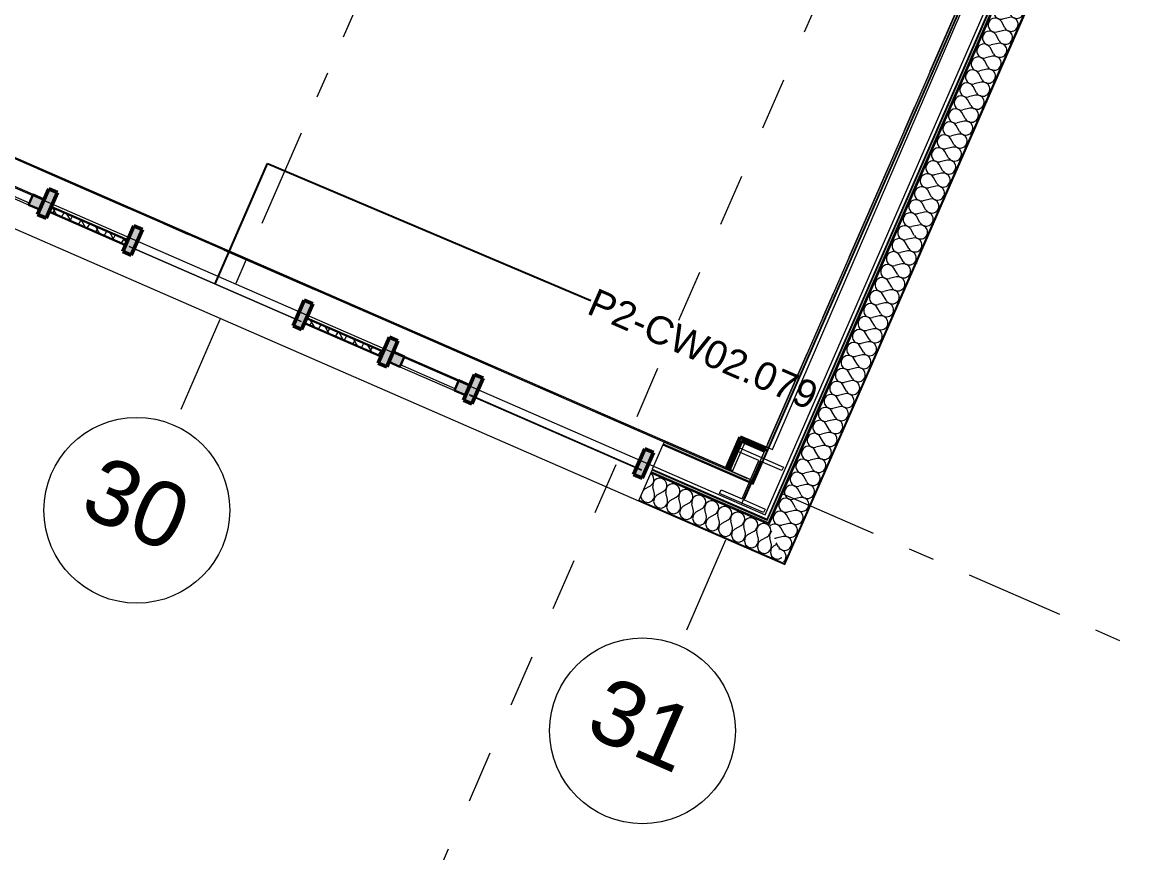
# Model space of a CAD drawing. Header units: millimetres. Extents: x -50172 to 90294, y -80883 to 956680.
# Drawn here: x 8488 to 14502, y -55655 to -51186 of the extents above; entities that cross this region are included whole.
import ezdxf
from ezdxf.enums import TextEntityAlignment as Align

# ---------------------------------------------------------------- set-up
doc = ezdxf.new("R2010")
doc.units = ezdxf.units.MM
doc.header["$MEASUREMENT"] = 0
doc.linetypes.add('Dashed', pattern=[564.444447, 282.222223, -282.222223])
doc.linetypes.add('Double Dashed', pattern=[1093.611073, 529.166651, -211.666656, 141.111112, -211.666656])
for name, color, linetype, lineweight, true_color in [('A-25-M_Curtain_Wall_Pen_No__46', 7, 'Continuous', 35, 0x444444), ('A-25-M_Wall_Ext_Pen_No__107', 7, 'Continuous', 15, 0xa6a6a6), ('A-25-M_Wall_Int_Pen_No__107', 7, 'Continuous', 15, 0xa6a6a6), ('A-25-M_Wall_Int_Pen_No__27', 7, 'Continuous', 50, 0x2a2a2a), ('New_A-15-MG_Structural_Grid_Phase_2_Pen_No__222', 7, 'Continuous', 13, 0x65af33), ('New_A-25-M_Curtain_Wall_Pen_No__107', 7, 'Continuous', 15, 0xa6a6a6), ('New_A-25-M_Curtain_Wall_Pen_No__144', 7, 'Continuous', 0, 0xc8c8c8), ('New_A-25-M_Curtain_Wall_Pen_No__165', 7, 'Continuous', 0, 0x006060), ('New_A-25-M_Curtain_Wall_Pen_No__27', 7, 'Continuous', 50, 0x2a2a2a), ('New_A-25-M_Curtain_Wall_Pen_No__43', 7, 'Continuous', 30, 0x444444), ('New_A-25-M_Wall_Ext_Pen_No__107', 7, 'Continuous', 15, 0xa6a6a6), ('New_A-35-M_FFE-Zone_Pen_No__74', 7, 'Continuous', 20, 0x606060), ('New_ArchiCAD Windows_Pen_No__103', 7, 'Continuous', 15, 0xa6a6a6), ('New_ArchiCAD Windows_Pen_No__43', 7, 'Continuous', 30, 0x444444), ('New_ArchiCAD Windows_Pen_No__63', 7, 'Continuous', 20, 0x606060)]:
    doc.layers.add(name, color=color, linetype=linetype, lineweight=lineweight, true_color=true_color)
for name, color, linetype, lineweight in [('A-25-M_Curtain_Wall_Pen_No__85', 8, 'Continuous', 20), ('A-95-MC_Marker_Section_P2.Marker_Pen_No__1', 7, 'Continuous', 13), ('COLUMN.IFC Import_Pen_No__2', 8, 'Continuous', 15), ('New_A-20-M_Floor_Slab_Pen_No__89', 8, 'Continuous', 20), ('New_A-25-M_Curtain_Wall_Pen_No__1', 7, 'Continuous', 13), ('New_A-25-M_Wall_Ext_Pen_No__1', 7, 'Continuous', 13), ('New_ArchiCAD Doors_Pen_No__1', 7, 'Continuous', 13), ('New_ArchiCAD Doors_Pen_No__87', 8, 'Continuous', 20), ('New_ArchiCAD Windows_Pen_No__83', 8, 'Continuous', 20), ('New_ArchiCAD Zone Stamps_Pen_No__9', 7, 'Continuous', 13)]:
    doc.layers.add(name, color=color, linetype=linetype, lineweight=lineweight)
for name, color, linetype in [('A-25-M_Wall_Int', 7, 'Continuous'), ('A-95-MC_Marker_Section_P2.Marker', 7, 'Continuous'), ('COLUMN.IFC Import', 7, 'Continuous'), ('New_A-15-MG_Structural_Grid_Phase_2', 7, 'Continuous'), ('New_A-20-M_Floor_Slab', 7, 'Continuous'), ('New_A-25-M_Curtain_Wall', 7, 'Continuous'), ('New_A-25-M_Wall_Ext', 7, 'Continuous'), ('New_A-35-M_FFE-Zone', 7, 'Continuous'), ('New_ArchiCAD Doors', 7, 'Continuous')]:
    doc.layers.add(name, color=color, linetype=linetype)
doc.styles.add('GENERATED_STYLE_2', font='')
doc.styles.add('GENERATED_STYLE_3', font='')
doc.styles.add('GENERATED_STYLE_4', font='')
doc.styles.get('GENERATED_STYLE_2').set_extended_font_data('Arial', bold=True)
doc.styles.get('GENERATED_STYLE_3').set_extended_font_data('Arial')
doc.styles.get('GENERATED_STYLE_4').set_extended_font_data('Swis721 BT')
doc.dimstyles.new('GENERATED_STYLE__3', dxfattribs={"dimtxt": 0.18, "dimasz": 273.6, "dimexe": 0.18, "dimexo": 0.0625, "dimgap": 0.09, "dimtad": 0, "dimtih": 1, "dimtoh": 1, "dimdec": 4, "dimzin": 0, "dimdsep": 46, "dimcen": 0.09, "dimadec": 0, "dimazin": 0, "dimtfac": 1, "dimtdec": 4, "dimtmove": 0, "dimatfit": 3, "dimldrblk": 'ARROWHEAD_5', "dimfxl": 1, "dimtolj": 1, "dimtzin": 0, "dimarcsym": 0})
pattern_1 = [(60, (0, 0), (-43.30127, 25), []), (120, (0, 0), (43.30127, 25), [])]
pattern_2 = [(0, (0, 0), (0, 173.2051), [0, -100]), (0, (50, 86.6), (0, 173.2051), [0, -100])]

# ---------------------------------------------------------------- blocks, each defined once
blk = doc.blocks.new('Pooled Computer Lab_INB 2305_14_1', base_point=(6365.2, -45053))
at = {"layer": 'New_A-35-M_FFE-Zone_Pen_No__74', "linetype": 'Continuous'}
for p, q in [((12525.1, -53486), (16320.6, -44691.2)), ((6971, -51269.4), (12312.5, -53598.6)), ((12312.5, -53598.6), (12387.7, -53426.1)), ((12387.7, -53426.1), (12525.1, -53486))]:
    blk.add_line(p, q, dxfattribs=at)
at = {"layer": 'New_ArchiCAD Zone Stamps_Pen_No__9'}
for tag, height, style, p in [('ROOM_NAME', 250, 'GENERATED_STYLE_2', (5192, -43344.9)), ('zoneNameLine2', 250, 'GENERATED_STYLE_2', (5003.5, -43777.1)), ('ROOM_NUMBER', 200, 'GENERATED_STYLE_3', (4815.1, -44197.8)), ('measuredAreaCode', 200, 'GENERATED_STYLE_3', (4658.1, -44557.9)), ('DUMMY_649', 200, 'GENERATED_STYLE_3', (4965.5, -44691.9)), ('DUMMY_650', 200, 'GENERATED_STYLE_3', (5594.6, -44966.3)), ('DUMMY_651', 133.3, 'GENERATED_STYLE_3', (5873.9, -45072.8))]:
    blk.add_attdef(tag, text='', height=height, rotation=336.44041, dxfattribs=dict(at, style=style)).set_placement(p, align=Align.TOP_LEFT)
blk = doc.blocks.new('Slab_4_1', base_point=(-34879.7, -33019))
at = {"layer": 'New_A-20-M_Floor_Slab_Pen_No__89', "linetype": 'Continuous', "flags": 128}
blk.add_lwpolyline([(1011.6, -48832.8), (12486.7, -53836.5), (17939.8, -41330.7), (16985.7, -40914.7), (17767.9, -39120.9), (18360.6, -39379.3), (18576.1, -38885), (18937.5, -39042.6), (20222.1, -36096.6), (17371, -34853.4), (19341.1, -30335.3), (10989.4, -26693.5), (10933.1, -26822.8), (1863.4, -22868)], dxfattribs=at)
blk = doc.blocks.new('Curtain Wall_8_1')
at = {"layer": 'New_A-25-M_Curtain_Wall_Pen_No__107', "linetype": 'Continuous'}
h = blk.add_hatch(dxfattribs=at)
h.set_pattern_fill('Batt_Insulation_0001', color=256, style=0, pattern_type=2)
h.set_pattern_definition(pattern_1)
h.paths.add_polyline_path([(9043.7, -52384.8), (9054.9, -52359.2), (8642.4, -52179.3), (8631.2, -52205)])
h = blk.add_hatch(dxfattribs=at)
h.set_pattern_fill('Batt_Insulation_0001', color=256, style=0, pattern_type=2)
h.set_pattern_definition(pattern_1)
h.paths.add_polyline_path([(10418.7, -52984.4), (10429.9, -52958.7), (10017.4, -52778.8), (10006.2, -52804.5)])
at = {"layer": 'New_A-25-M_Curtain_Wall_Pen_No__144', "linetype": 'Continuous'}
for points in [[(7195, -51620.7), (7240.9, -51640.7), (7301.2, -51502.3), (7255.4, -51482.3)], [(8111.7, -52020.4), (8157.5, -52040.4), (8217.9, -51902), (8172, -51882)], [(8570, -52220.3), (8615.8, -52240.2), (8676.2, -52101.8), (8630.4, -52081.8)], [(9028.3, -52420.1), (9074.2, -52440.1), (9134.5, -52301.7), (9088.7, -52281.7)], [(9945, -52819.8), (9990.8, -52839.8), (10051.2, -52701.4), (10005.3, -52681.4)], [(10449.1, -53039.6), (10509.5, -52901.2), (10463.6, -52881.3), (10403.3, -53019.7)], [(10861.6, -53219.5), (10907.4, -53239.5), (10967.8, -53101.1), (10922, -53081.1)], [(11778.3, -53619.2), (11824.1, -53639.2), (11884.4, -53500.8), (11838.6, -53480.8)]]:
    blk.add_hatch(color=256, dxfattribs=at).paths.add_polyline_path(points)
at = {"layer": 'New_A-25-M_Curtain_Wall_Pen_No__165', "linetype": 'Continuous', "lineweight": 0, "true_color": 0x001818}
for points in [[(7228.8, -51593.4), (8154.6, -51997.1), (8155, -51996.2), (7229.2, -51592.5)], [(9062, -52392.8), (9987.9, -52796.5), (9988.3, -52795.6), (9062.4, -52391.9)], [(10895.3, -53192.2), (11821.1, -53595.9), (11821.5, -53595), (10895.7, -53191.3)]]:
    blk.add_hatch(color=168, dxfattribs=at).paths.add_polyline_path(points)
at = {"layer": 'New_ArchiCAD Windows_Pen_No__103', "linetype": 'Continuous'}
for points in [[(8168.9, -52014.3), (8228.5, -52040.2), (8252.5, -51985.3), (8192.9, -51959.3)], [(8605.4, -52139.1), (8545.8, -52113.2), (8521.8, -52168.2), (8581.4, -52194.1)], [(10460.5, -53013.5), (10520.1, -53039.5), (10544.1, -52984.5), (10484.5, -52958.5)], [(10897, -53138.4), (10837.4, -53112.4), (10813.4, -53167.4), (10873, -53193.4)]]:
    blk.add_hatch(color=256, dxfattribs=at).paths.add_polyline_path(points)
at = {"layer": 'New_A-25-M_Curtain_Wall_Pen_No__1', "linetype": 'Continuous'}
for p, q in [((7229.2, -51592.5), (7228.8, -51593.4)), ((7228.8, -51593.4), (8154.6, -51997.1)), ((8155, -51996.2), (7229.2, -51592.5)), ((8154.6, -51997.1), (8155, -51996.2)), ((9062.4, -52391.9), (9062, -52392.8)), ((9062, -52392.8), (9987.9, -52796.5)), ((9988.3, -52795.6), (9062.4, -52391.9)), ((9987.9, -52796.5), (9988.3, -52795.6)), ((10895.7, -53191.3), (10895.3, -53192.2)), ((10895.3, -53192.2), (11821.1, -53595.9)), ((11821.5, -53595), (10895.7, -53191.3)), ((11821.1, -53595.9), (11821.5, -53595))]:
    blk.add_line(p, q, dxfattribs=at)
at = {"layer": 'New_A-25-M_Curtain_Wall_Pen_No__27', "linetype": 'Continuous'}
for p, q in [((7255.4, -51482.3), (7195, -51620.7)), ((7240.9, -51640.7), (7301.2, -51502.3)), ((7301.2, -51502.3), (7255.4, -51482.3)), ((7195, -51620.7), (7240.9, -51640.7)), ((8172, -51882), (8111.7, -52020.4)), ((8157.5, -52040.4), (8217.9, -51902)), ((8217.9, -51902), (8172, -51882)), ((8111.7, -52020.4), (8157.5, -52040.4)), ((8630.4, -52081.8), (8570, -52220.3)), ((8676.2, -52101.8), (8630.4, -52081.8)), ((8615.8, -52240.2), (8676.2, -52101.8)), ((8570, -52220.3), (8615.8, -52240.2)), ((9088.7, -52281.7), (9028.3, -52420.1)), ((9074.2, -52440.1), (9134.5, -52301.7)), ((9134.5, -52301.7), (9088.7, -52281.7)), ((9028.3, -52420.1), (9074.2, -52440.1)), ((10005.3, -52681.4), (9945, -52819.8)), ((10051.2, -52701.4), (10005.3, -52681.4)), ((9990.8, -52839.8), (10051.2, -52701.4)), ((9945, -52819.8), (9990.8, -52839.8)), ((10463.6, -52881.3), (10403.3, -53019.7)), ((10449.1, -53039.6), (10509.5, -52901.2)), ((10509.5, -52901.2), (10463.6, -52881.3)), ((10403.3, -53019.7), (10449.1, -53039.6)), ((10922, -53081.1), (10861.6, -53219.5)), ((10907.4, -53239.5), (10967.8, -53101.1)), ((10967.8, -53101.1), (10922, -53081.1)), ((10861.6, -53219.5), (10907.4, -53239.5)), ((11838.6, -53480.8), (11778.3, -53619.2)), ((11824.1, -53639.2), (11884.4, -53500.8)), ((11884.4, -53500.8), (11838.6, -53480.8)), ((11778.3, -53619.2), (11824.1, -53639.2))]:
    blk.add_line(p, q, dxfattribs=at)
at = {"layer": 'New_A-25-M_Curtain_Wall_Pen_No__43', "linetype": 'Continuous'}
for p, q in [((9054.9, -52359.2), (8642.4, -52179.3)), ((8631.2, -52205), (9043.7, -52384.8)), ((10006.2, -52804.5), (10418.7, -52984.4)), ((10429.9, -52958.7), (10017.4, -52778.8))]:
    blk.add_line(p, q, dxfattribs=at)
at = {"layer": 'New_ArchiCAD Windows_Pen_No__43', "linetype": 'Continuous'}
for p, q in [((8192.9, -51959.3), (8168.9, -52014.3)), ((8252.5, -51985.3), (8192.9, -51959.3)), ((8168.9, -52014.3), (8228.5, -52040.2)), ((8228.5, -52040.2), (8252.5, -51985.3)), ((8545.8, -52113.2), (8521.8, -52168.2)), ((8605.4, -52139.1), (8545.8, -52113.2)), ((8581.4, -52194.1), (8605.4, -52139.1)), ((8521.8, -52168.2), (8581.4, -52194.1)), ((10484.5, -52958.5), (10460.5, -53013.5)), ((10544.1, -52984.5), (10484.5, -52958.5)), ((10520.1, -53039.5), (10544.1, -52984.5)), ((10460.5, -53013.5), (10520.1, -53039.5)), ((10837.4, -53112.4), (10813.4, -53167.4)), ((10897, -53138.4), (10837.4, -53112.4)), ((10873, -53193.4), (10897, -53138.4)), ((10813.4, -53167.4), (10873, -53193.4))]:
    blk.add_line(p, q, dxfattribs=at)
at = {"layer": 'New_ArchiCAD Windows_Pen_No__63', "linetype": 'Continuous'}
for p, q in [((8525.8, -52159), (8232.5, -52031.1)), ((10817.4, -53158.2), (10524.1, -53030.3))]:
    blk.add_line(p, q, dxfattribs=at)
at = {"layer": 'New_ArchiCAD Windows_Pen_No__83', "linetype": 'Continuous'}
for p, q in [((8545.8, -52113.2), (8252.5, -51985.3)), ((8228.5, -52040.2), (8521.8, -52168.2)), ((10837.4, -53112.4), (10544.1, -52984.5)), ((10520.1, -53039.5), (10813.4, -53167.4))]:
    blk.add_line(p, q, dxfattribs=at)
blk = doc.blocks.new('*X285')
at = {"layer": 'New_A-25-M_Wall_Ext_Pen_No__107', "linetype": 'Continuous'}
for p, q in [((11873.6, -53618), (11868.5, -53614.9)), ((11880.8, -53625.7), (11873.6, -53618)), ((11885.5, -53635.1), (11880.8, -53625.7)), ((11887.5, -53645.4), (11885.5, -53635.1)), ((11886.6, -53655.9), (11887.5, -53645.4)), ((11903.8, -53643.1), (11894.9, -53648.7)), ((11913.9, -53640.2), (11903.8, -53643.1)), ((11924.4, -53640.1), (11913.9, -53640.2)), ((11934.5, -53643), (11924.4, -53640.1)), ((11943.5, -53648.5), (11934.5, -53643)), ((11835.1, -53699.4), (11828.9, -53705.7)), ((11835.1, -53699.4), (11868.3, -53680.6)), ((11868.3, -53680.6), (11876.6, -53674.2)), ((11876.6, -53674.2), (11882.9, -53665.7)), ((11883.1, -53665.9), (11881.2, -53676.2)), ((11881.2, -53676.2), (11882.2, -53686.7)), ((11891, -53723.7), (11882.2, -53686.7)), ((11882.9, -53665.7), (11886.6, -53655.9)), ((11887.8, -53656.4), (11883.1, -53665.9)), ((11894.9, -53648.7), (11887.8, -53656.4)), ((11938.1, -53711), (11946.4, -53704.6)), ((11950.6, -53656.2), (11943.5, -53648.5)), ((11946.4, -53704.6), (11952.7, -53696.2)), ((11955.3, -53665.6), (11950.6, -53656.2)), ((11953, -53696.3), (11951.1, -53706.6)), ((11951.1, -53706.6), (11952.1, -53717.1)), ((11952.7, -53696.2), (11956.4, -53686.4)), ((11957.7, -53686.9), (11953, -53696.3)), ((11957.3, -53675.9), (11955.3, -53665.6)), ((11956.4, -53686.4), (11957.3, -53675.9)), ((11964.7, -53679.1), (11957.7, -53686.9)), ((11973.6, -53673.5), (11964.7, -53679.1)), ((11983.7, -53670.6), (11973.6, -53673.5)), ((11994.2, -53670.6), (11983.7, -53670.6)), ((12004.4, -53673.4), (11994.2, -53670.6)), ((12013.3, -53678.9), (12004.4, -53673.4)), ((12020.4, -53686.6), (12013.3, -53678.9)), ((12025.2, -53696), (12020.4, -53686.6)), ((12027.2, -53706.3), (12025.2, -53696)), ((12026.3, -53716.8), (12027.2, -53706.3)), ((12043.5, -53704), (12034.6, -53709.6)), ((12053.6, -53701.1), (12043.5, -53704)), ((12064.1, -53701), (12053.6, -53701.1)), ((12074.2, -53703.9), (12064.1, -53701)), ((12083.2, -53709.4), (12074.2, -53703.9)), ((11816.1, -53735.1), (11822.6, -53754.2)), ((11822.6, -53754.2), (11838.7, -53767.4)), ((11859.3, -53770.2), (11878.3, -53761.7)), ((11878.3, -53761.7), (11890.1, -53744.5)), ((11890.4, -53744.7), (11885.7, -53765)), ((11885.7, -53765), (11892.5, -53784.7)), ((11890.1, -53744.5), (11891, -53723.7)), ((11905, -53729.8), (11890.4, -53744.7)), ((11905, -53729.8), (11938.1, -53711)), ((11960.8, -53754.2), (11952.1, -53717.1)), ((11959.9, -53775), (11960.8, -53754.2)), ((11974.8, -53760.3), (11960.2, -53775.1)), ((11974.8, -53760.3), (12007.9, -53741.5)), ((12007.9, -53741.5), (12016.3, -53735.1)), ((12016.3, -53735.1), (12022.5, -53726.6)), ((12022.8, -53726.8), (12020.9, -53737.1)), ((12020.9, -53737.1), (12021.9, -53747.6)), ((12030.7, -53784.6), (12021.9, -53747.6)), ((12022.5, -53726.6), (12026.3, -53716.8)), ((12027.5, -53717.3), (12022.8, -53726.8)), ((12034.6, -53709.6), (12027.5, -53717.3)), ((12077.8, -53771.9), (12086.1, -53765.5)), ((12090.3, -53717.1), (12083.2, -53709.4)), ((12086.1, -53765.5), (12092.4, -53757.1)), ((12095, -53726.5), (12090.3, -53717.1)), ((12092.7, -53757.2), (12090.8, -53767.6)), ((12092.4, -53757.1), (12096.1, -53747.3)), ((12097.3, -53747.8), (12092.7, -53757.2)), ((12097, -53736.8), (12095, -53726.5)), ((12096.1, -53747.3), (12097, -53736.8)), ((12104.4, -53740), (12097.3, -53747.8)), ((12113.3, -53734.5), (12104.4, -53740)), ((12123.4, -53731.5), (12113.3, -53734.5)), ((12133.9, -53731.5), (12123.4, -53731.5)), ((12144, -53734.3), (12133.9, -53731.5)), ((12153, -53739.8), (12144, -53734.3)), ((12160.1, -53747.5), (12153, -53739.8)), ((12164.9, -53756.9), (12160.1, -53747.5)), ((12166.9, -53767.3), (12164.9, -53756.9)), ((12166, -53777.7), (12166.9, -53767.3)), ((12183.1, -53764.9), (12174.2, -53770.5)), ((12193.2, -53762), (12183.1, -53764.9)), ((12203.8, -53762), (12193.2, -53762)), ((12213.9, -53764.8), (12203.8, -53762)), ((12222.8, -53770.3), (12213.9, -53764.8)), ((11838.7, -53767.4), (11859.3, -53770.2)), ((11892.5, -53784.7), (11908.5, -53797.9)), ((11908.5, -53797.9), (11929.2, -53800.7)), ((11929.2, -53800.7), (11948.2, -53792.2)), ((11948.2, -53792.2), (11959.9, -53775)), ((11960.2, -53775.1), (11955.6, -53795.4)), ((11955.6, -53795.4), (11962.3, -53815.1)), ((11962.3, -53815.1), (11978.4, -53828.3)), ((11999, -53831.1), (12018, -53822.6)), ((12018, -53822.6), (12029.7, -53805.4)), ((12030, -53805.6), (12025.4, -53825.9)), ((12025.4, -53825.9), (12032.1, -53845.6)), ((12029.7, -53805.4), (12030.7, -53784.6)), ((12044.6, -53790.7), (12030, -53805.6)), ((12044.6, -53790.7), (12077.8, -53771.9)), ((12090.8, -53767.6), (12091.7, -53778)), ((12100.5, -53815.1), (12091.7, -53778)), ((12099.6, -53835.9), (12100.5, -53815.1)), ((12114.5, -53821.2), (12099.9, -53836)), ((12114.5, -53821.2), (12147.6, -53802.4)), ((12147.6, -53802.4), (12156, -53796)), ((12156, -53796), (12162.2, -53787.5)), ((12162.5, -53787.7), (12160.6, -53798)), ((12160.6, -53798), (12161.6, -53808.5)), ((12170.4, -53845.5), (12161.6, -53808.5)), ((12162.2, -53787.5), (12166, -53777.7)), ((12167.2, -53778.3), (12162.5, -53787.7)), ((12174.2, -53770.5), (12167.2, -53778.3)), ((12217.5, -53832.8), (12225.8, -53826.4)), ((12230, -53778), (12222.8, -53770.3)), ((12225.8, -53826.4), (12232.1, -53818)), ((12234.7, -53787.4), (12230, -53778)), ((12232.3, -53818.1), (12230.4, -53828.5)), ((12232.1, -53818), (12235.8, -53808.2)), ((12237, -53808.7), (12232.3, -53818.1)), ((12236.7, -53797.7), (12234.7, -53787.4)), ((12235.8, -53808.2), (12236.7, -53797.7)), ((12244.1, -53800.9), (12237, -53808.7)), ((12253, -53795.4), (12244.1, -53800.9)), ((12263.1, -53792.4), (12253, -53795.4)), ((12273.6, -53792.4), (12263.1, -53792.4)), ((12283.7, -53795.2), (12273.6, -53792.4)), ((12292.7, -53800.7), (12283.7, -53795.2)), ((12299.8, -53808.5), (12292.7, -53800.7)), ((12304.5, -53817.8), (12299.8, -53808.5)), ((12306.5, -53828.2), (12304.5, -53817.8)), ((12322.8, -53825.8), (12313.9, -53831.4)), ((12332.9, -53822.9), (12322.8, -53825.8)), ((12343.4, -53822.9), (12332.9, -53822.9)), ((12353.6, -53825.7), (12343.4, -53822.9)), ((12362.5, -53831.2), (12353.6, -53825.7)), ((11978.4, -53828.3), (11999, -53831.1)), ((12032.1, -53845.6), (12048.2, -53858.8)), ((12048.2, -53858.8), (12068.8, -53861.6)), ((12068.8, -53861.6), (12087.9, -53853.1)), ((12087.9, -53853.1), (12099.6, -53835.9)), ((12099.9, -53836), (12095.2, -53856.3)), ((12095.2, -53856.3), (12102, -53876)), ((12102, -53876), (12118.1, -53889.2)), ((12138.7, -53892), (12157.7, -53883.6)), ((12157.7, -53883.6), (12169.4, -53866.3)), ((12169.7, -53866.5), (12165.1, -53886.8)), ((12165.1, -53886.8), (12171.8, -53906.5)), ((12169.4, -53866.3), (12170.4, -53845.5)), ((12184.3, -53851.6), (12169.7, -53866.5)), ((12184.3, -53851.6), (12217.5, -53832.8)), ((12230.4, -53828.5), (12231.4, -53838.9)), ((12240.2, -53876), (12231.4, -53838.9)), ((12239.3, -53896.8), (12240.2, -53876)), ((12254.2, -53882.1), (12239.5, -53896.9)), ((12254.2, -53882.1), (12287.3, -53863.3)), ((12287.3, -53863.3), (12295.6, -53856.9)), ((12295.6, -53856.9), (12301.9, -53848.5)), ((12302.2, -53848.6), (12300.3, -53858.9)), ((12300.3, -53858.9), (12301.3, -53869.4)), ((12310, -53906.5), (12301.3, -53869.4)), ((12301.9, -53848.5), (12305.6, -53838.6)), ((12306.8, -53839.2), (12302.2, -53848.6)), ((12305.6, -53838.6), (12306.5, -53828.2)), ((12313.9, -53831.4), (12306.8, -53839.2)), ((12357.1, -53893.7), (12365.5, -53887.3)), ((12369.6, -53838.9), (12362.5, -53831.2)), ((12365.5, -53887.3), (12371.7, -53878.9)), ((12374.4, -53848.3), (12369.6, -53838.9)), ((12372, -53879), (12370.1, -53889.4)), ((12371.7, -53878.9), (12375.5, -53869.1)), ((12376.7, -53869.6), (12372, -53879)), ((12376.4, -53858.6), (12374.4, -53848.3)), ((12375.5, -53869.1), (12376.4, -53858.6)), ((12383.7, -53861.8), (12376.7, -53869.6)), ((12392.7, -53856.3), (12383.7, -53861.8)), ((12402.8, -53853.4), (12392.7, -53856.3)), ((12413.3, -53853.3), (12402.8, -53853.4)), ((12423.4, -53856.1), (12413.3, -53853.3)), ((12432.4, -53861.6), (12423.4, -53856.1)), ((12439.5, -53869.4), (12432.4, -53861.6)), ((12444.2, -53878.7), (12439.5, -53869.4)), ((12446.2, -53889.1), (12444.2, -53878.7)), ((12462.5, -53886.7), (12453.6, -53892.3)), ((12472.6, -53883.8), (12462.5, -53886.7)), ((12483.1, -53883.8), (12472.6, -53883.8)), ((12493.2, -53886.6), (12483.1, -53883.8)), ((12502.2, -53892.1), (12493.2, -53886.6)), ((12118.1, -53889.2), (12138.7, -53892)), ((12171.8, -53906.5), (12187.9, -53919.7)), ((12187.9, -53919.7), (12208.5, -53922.5)), ((12208.5, -53922.5), (12227.5, -53914)), ((12227.5, -53914), (12239.3, -53896.8)), ((12239.5, -53896.9), (12234.9, -53917.2)), ((12234.9, -53917.2), (12241.6, -53936.9)), ((12241.6, -53936.9), (12257.7, -53950.1)), ((12278.4, -53952.9), (12297.4, -53944.5)), ((12297.4, -53944.5), (12309.1, -53927.3)), ((12309.4, -53927.4), (12304.8, -53947.7)), ((12304.8, -53947.7), (12311.5, -53967.4)), ((12309.1, -53927.3), (12310, -53906.5)), ((12324, -53912.5), (12309.4, -53927.4)), ((12324, -53912.5), (12357.1, -53893.7)), ((12370.1, -53889.4), (12371.1, -53899.8)), ((12379.9, -53936.9), (12371.1, -53899.8)), ((12378.9, -53957.7), (12379.9, -53936.9)), ((12393.8, -53943), (12379.2, -53957.8)), ((12393.8, -53943), (12427, -53924.2)), ((12427, -53924.2), (12435.3, -53917.8)), ((12435.3, -53917.8), (12441.6, -53909.4)), ((12441.9, -53909.5), (12440, -53919.8)), ((12440, -53919.8), (12440.9, -53930.3)), ((12449.7, -53967.4), (12440.9, -53930.3)), ((12441.6, -53909.4), (12445.3, -53899.5)), ((12446.5, -53900.1), (12441.9, -53909.5)), ((12445.3, -53899.5), (12446.2, -53889.1)), ((12453.6, -53892.3), (12446.5, -53900.1)), ((12509.3, -53899.8), (12502.2, -53892.1)), ((12505.2, -53948.3), (12511.4, -53939.8)), ((12514.1, -53909.2), (12509.3, -53899.8)), ((12511.7, -53939.9), (12509.8, -53950.3)), ((12511.4, -53939.8), (12515.2, -53930)), ((12516.4, -53930.5), (12511.7, -53939.9)), ((12516.1, -53919.5), (12514.1, -53909.2)), ((12515.2, -53930), (12516.1, -53919.5)), ((12521.4, -53925), (12516.4, -53930.5)), ((12257.7, -53950.1), (12278.4, -53952.9)), ((12311.5, -53967.4), (12327.6, -53980.6)), ((12327.6, -53980.6), (12348.2, -53983.4)), ((12348.2, -53983.4), (12367.2, -53974.9)), ((12367.2, -53974.9), (12378.9, -53957.7)), ((12379.2, -53957.8), (12374.6, -53978.1)), ((12374.6, -53978.1), (12381.3, -53997.8)), ((12381.3, -53997.8), (12397.4, -54011)), ((12418, -54013.8), (12437.1, -54005.4)), ((12437.1, -54005.4), (12448.8, -53988.2)), ((12449.1, -53988.3), (12444.4, -54008.6)), ((12448.8, -53988.2), (12449.7, -53967.4)), ((12463.7, -53973.4), (12449.1, -53988.3)), ((12463.7, -53973.4), (12496.8, -53954.6)), ((12496.8, -53954.6), (12505.2, -53948.3)), ((12509.8, -53950.3), (12510.8, -53960.7)), ((12519.6, -53997.8), (12510.8, -53960.7)), ((12518.6, -54018.6), (12519.6, -53997.8)), ((12533.5, -54003.9), (12518.9, -54018.7)), ((12533.5, -54003.9), (12549, -53995.1)), ((12397.4, -54011), (12418, -54013.8)), ((12444.4, -54008.6), (12451.2, -54028.3)), ((12451.2, -54028.3), (12467.3, -54041.5)), ((12467.3, -54041.5), (12487.9, -54044.3)), ((12487.9, -54044.3), (12506.9, -54035.8)), ((12506.9, -54035.8), (12518.6, -54018.6)), ((12518.9, -54018.7), (12514.3, -54039)), ((12514.3, -54039), (12521, -54058.7)), ((12521, -54058.7), (12537.1, -54072)), ((12557.7, -54074.7), (12576.7, -54066.3)), ((12576.7, -54066.3), (12576.8, -54066.1)), ((12537.1, -54072), (12557.7, -54074.7))]:
    blk.add_line(p, q, dxfattribs=at)
blk = doc.blocks.new('Simple Door Opening_3')
at = {"layer": 'New_ArchiCAD Doors_Pen_No__1', "linetype": 'Continuous'}
for p, q in [((-2556, 345), (-2556, 332.5)), ((-2556, 332.5), (-2556, 329.5)), ((-2556, 329.5), (-2556, 185.5)), ((2556, 332.5), (2556, 345)), ((2556, 329.5), (2556, 332.5)), ((2556, 185.5), (2556, 329.5)), ((-2556, 185.5), (-2556, 182.5)), ((-2556, 182.5), (-2556, 170.5)), ((2556, 182.5), (2556, 185.5)), ((2556, 170.5), (2556, 182.5)), ((-2556, 170.5), (-2556, 164.5)), ((-2556, 164.5), (-2556, 4.5)), ((2556, 164.5), (2556, 170.5)), ((2556, 4.5), (2556, 164.5)), ((-2556, 4.5), (-2556, 0)), ((2556, 0), (2556, 4.5))]:
    blk.add_line(p, q, dxfattribs=at)
at = {"layer": 'New_ArchiCAD Doors_Pen_No__87', "linetype": 'Continuous'}
for p, q in [((-2556, 345), (2556, 345)), ((2556, 0), (-2556, 0))]:
    blk.add_line(p, q, dxfattribs=at)
blk = doc.blocks.new('Wall_44_1', base_point=(1104.1, -48719.3))
at = {"layer": 'New_A-25-M_Wall_Ext_Pen_No__107', "linetype": 'Continuous', "lineweight": 0, "true_color": 0x535353}
for points in [[(11936.2, -53459.6), (12421.8, -53671.3), (12420.2, -53667.3), (11937.4, -53456.8)], [(11877.5, -53594.3), (12497.8, -53864.8), (12496.2, -53860.8), (11878.7, -53591.6)]]:
    blk.add_hatch(color=251, dxfattribs=at).paths.add_polyline_path(points)
at = {"layer": 'New_A-25-M_Wall_Ext_Pen_No__107', "linetype": 'Continuous'}
for points in [[(12413.8, -53650.9), (11942.4, -53445.3), (11937.4, -53456.8), (12420.2, -53667.3)], [(11872.7, -53605.3), (12504, -53880.6), (12497.8, -53864.8), (11877.5, -53594.3)]]:
    blk.add_hatch(color=256, dxfattribs=at).paths.add_polyline_path(points)
h = blk.add_hatch(dxfattribs=at)
h.set_pattern_fill('Plaster_0001', color=256, style=0, pattern_type=2)
h.set_pattern_definition(pattern_2)
h.paths.add_polyline_path([(11804.5, -53761.6), (12592.1, -54105), (12589.8, -54099.1), (11806.3, -53757.5)])
at = {"layer": 'New_A-25-M_Wall_Ext_Pen_No__1', "linetype": 'Continuous'}
for p, q in [((11936.2, -53459.6), (12421.8, -53671.3)), ((12420.2, -53667.3), (11937.4, -53456.8)), ((11870.3, -53610.8), (12507.1, -53888.5)), ((11872.7, -53605.3), (12504, -53880.6)), ((11877.5, -53594.3), (12497.8, -53864.8)), ((11878.7, -53591.6), (12496.2, -53860.8)), ((11806.3, -53757.5), (12589.8, -54099.1))]:
    blk.add_line(p, q, dxfattribs=at)
at = {"layer": 'New_A-25-M_Wall_Ext_Pen_No__1', "linetype": 'Continuous', "flags": 128}
for points in [[(12276.4, -53591), (11942.4, -53445.3)], [(12413.8, -53650.9), (12290.1, -53596.9)], [(11804.5, -53761.6), (12592.1, -54105)]]:
    blk.add_lwpolyline(points, dxfattribs=at)
at = {"layer": 'New_A-25-M_Wall_Ext', "color": 250, "lineweight": 50, "true_color": 0x2a2a2a}
blk.add_blockref('*X285', (0, 0), dxfattribs=at)
at = {"layer": 'New_ArchiCAD Doors', "color": 251, "linetype": 'Continuous', "lineweight": 20, "true_color": 0x606060, "xscale": -1, "zscale": 1000, "rotation": 336.4404115839927}
blk.add_blockref('Simple Door Opening_3', (9461.6, -52740), dxfattribs=at)
blk = doc.blocks.new('*X289')
at = {"layer": 'New_A-25-M_Wall_Ext_Pen_No__107', "linetype": 'Continuous'}
for p, q in [((14318.6, -49972.4), (14281.5, -49981.2)), ((14324.6, -49958.5), (14305.8, -49925.3)), ((14294.2, -50028.3), (14275.4, -49995.2)), ((14263.7, -50098.1), (14244.9, -50065)), ((14288.1, -50042.3), (14251, -50051)), ((14233.3, -50168), (14214.5, -50134.8)), ((14257.6, -50112.1), (14220.6, -50120.9)), ((14202.8, -50237.8), (14184, -50204.7)), ((14227.2, -50182), (14190.1, -50190.7)), ((14172.4, -50307.7), (14153.6, -50274.5)), ((14196.7, -50251.8), (14159.7, -50260.6)), ((14166.3, -50321.6), (14129.2, -50330.4)), ((14135.8, -50391.5), (14098.8, -50400.2)), ((14141.9, -50377.5), (14123.1, -50344.4)), ((14111.5, -50447.3), (14092.7, -50414.2)), ((14081, -50517.2), (14062.2, -50484)), ((14105.4, -50461.3), (14068.3, -50470.1)), ((14050.6, -50587), (14031.8, -50553.9)), ((14074.9, -50531.1), (14037.9, -50539.9)), ((14020.1, -50656.9), (14001.3, -50623.7)), ((14044.5, -50601), (14007.4, -50609.8)), ((13989.7, -50726.7), (13970.9, -50693.6)), ((14014, -50670.8), (13976.9, -50679.6)), ((13983.6, -50740.7), (13946.5, -50749.4)), ((13953.1, -50810.5), (13916, -50819.3)), ((13959.2, -50796.5), (13940.4, -50763.4)), ((13922.7, -50880.3), (13885.6, -50889.1)), ((13928.8, -50866.4), (13910, -50833.2)), ((13898.3, -50936.2), (13879.5, -50903.1)), ((13867.8, -51006.1), (13849, -50972.9)), ((13892.2, -50950.2), (13855.1, -50959)), ((13837.4, -51075.9), (13818.6, -51042.8)), ((13861.8, -51020), (13824.7, -51028.8)), ((13806.9, -51145.7), (13788.1, -51112.6)), ((13831.3, -51089.9), (13794.2, -51098.6)), ((13800.8, -51159.7), (13763.8, -51168.5)), ((13770.4, -51229.5), (13733.3, -51238.3)), ((13776.5, -51215.6), (13757.7, -51182.4)), ((13739.9, -51299.4), (13702.9, -51308.2)), ((13746, -51285.4), (13727.2, -51252.3)), ((13715.6, -51355.3), (13696.8, -51322.1)), ((13685.1, -51425.1), (13666.3, -51392)), ((13709.5, -51369.2), (13672.4, -51378)), ((13654.7, -51494.9), (13635.9, -51461.8)), ((13679, -51439.1), (13642, -51447.8)), ((13624.2, -51564.8), (13605.4, -51531.6)), ((13648.6, -51508.9), (13611.5, -51517.7)), ((13593.8, -51634.6), (13575, -51601.5)), ((13618.1, -51578.7), (13581.1, -51587.5)), ((13587.7, -51648.6), (13550.6, -51657.4)), ((13557.2, -51718.4), (13520.1, -51727.2)), ((13563.3, -51704.5), (13544.5, -51671.3)), ((13532.9, -51774.3), (13514.1, -51741.2)), ((13502.4, -51844.1), (13483.6, -51811)), ((13526.8, -51788.3), (13489.7, -51797)), ((13471.9, -51914), (13453.1, -51880.8)), ((13496.3, -51858.1), (13459.2, -51866.9)), ((13441.5, -51983.8), (13422.7, -51950.7)), ((13465.9, -51927.9), (13428.8, -51936.7)), ((13411, -52053.7), (13392.2, -52020.5)), ((13435.4, -51997.8), (13398.3, -52006.6)), ((13405, -52067.6), (13367.9, -52076.4)), ((13374.5, -52137.5), (13337.4, -52146.2)), ((13380.6, -52123.5), (13361.8, -52090.4)), ((13350.1, -52193.3), (13331.3, -52160.2)), ((13319.7, -52263.2), (13300.9, -52230)), ((13344, -52207.3), (13307, -52216.1)), ((13289.2, -52333), (13270.4, -52299.9)), ((13313.6, -52277.1), (13276.5, -52285.9)), ((13258.8, -52402.9), (13240, -52369.7)), ((13283.1, -52347), (13246.1, -52355.7)), ((13228.3, -52472.7), (13209.5, -52439.6)), ((13252.7, -52416.8), (13215.6, -52425.6)), ((13222.2, -52486.7), (13185.2, -52495.4)), ((13191.8, -52556.5), (13154.7, -52565.3)), ((13197.9, -52542.5), (13179.1, -52509.4)), ((13167.4, -52612.4), (13148.6, -52579.2)), ((13137, -52682.2), (13118.2, -52649.1)), ((13161.3, -52626.3), (13124.3, -52635.1)), ((13106.5, -52752), (13087.7, -52718.9)), ((13130.9, -52696.2), (13093.8, -52704.9)), ((13076.1, -52821.9), (13057.3, -52788.8)), ((13100.4, -52766), (13063.3, -52774.8)), ((13045.6, -52891.7), (13026.8, -52858.6)), ((13070, -52835.9), (13032.9, -52844.6)), ((13039.5, -52905.7), (13002.4, -52914.5)), ((13009.1, -52975.5), (12972, -52984.3)), ((13015.1, -52961.6), (12996.3, -52928.4)), ((12978.6, -53045.4), (12941.5, -53054.1)), ((12984.7, -53031.4), (12965.9, -52998.3)), ((12954.2, -53101.2), (12935.4, -53068.1)), ((12923.8, -53171.1), (12905, -53138)), ((12948.1, -53115.2), (12911.1, -53124)), ((12893.3, -53240.9), (12874.5, -53207.8)), ((12917.7, -53185.1), (12880.6, -53193.8)), ((12862.9, -53310.8), (12844.1, -53277.6)), ((12887.2, -53254.9), (12850.2, -53263.7)), ((12856.8, -53324.7), (12819.7, -53333.5)), ((12826.3, -53394.6), (12789.3, -53403.3)), ((12832.4, -53380.6), (12813.6, -53347.5)), ((12795.9, -53464.4), (12758.8, -53473.2)), ((12802, -53450.4), (12783.2, -53417.3)), ((12771.5, -53520.3), (12752.7, -53487.2)), ((12741.1, -53590.1), (12722.3, -53557)), ((12765.4, -53534.3), (12728.4, -53543)), ((12710.6, -53660), (12691.8, -53626.8)), ((12735, -53604.1), (12697.9, -53612.9)), ((12680.2, -53729.8), (12661.4, -53696.7)), ((12704.5, -53673.9), (12667.4, -53682.7)), ((12649.7, -53799.6), (12630.9, -53766.5)), ((12674.1, -53743.8), (12637, -53752.5)), ((12643.6, -53813.6), (12606.5, -53822.4)), ((12613.2, -53883.5), (12576.1, -53892.2)), ((12619.2, -53869.5), (12600.4, -53836.3)), ((12588.8, -53939.3), (12570, -53906.2)), ((12582.7, -53953.3), (12545.6, -53962.1)), ((12558.3, -54009.2), (12545.8, -53987))]:
    blk.add_line(p, q, dxfattribs=at)
for centre, start, end in [((14272.7, -49944.1), 29.57051, 156.44041), ((14303.2, -49874.3), 240.84887, 252.03196), ((14242.3, -50014), 29.57051, 156.44041), ((14272.7, -49944.1), 156.44041, 283.31031), ((14327.3, -50009.5), 209.57051, 103.31031), ((14357.8, -49939.7), 209.57051, 336.71304), ((14242.3, -50014), 156.44041, 283.31031), ((14211.8, -50083.8), 156.44041, 283.31031), ((14211.8, -50083.8), 29.57051, 156.44041), ((14296.9, -50079.3), 209.57051, 103.31031), ((14181.4, -50153.6), 156.44041, 283.31031), ((14181.4, -50153.6), 29.57051, 156.44041), ((14266.4, -50149.2), 209.57051, 103.31031), ((14150.9, -50223.5), 156.44041, 283.31031), ((14150.9, -50223.5), 29.57051, 156.44041), ((14236, -50219), 209.57051, 103.31031), ((14120.4, -50293.3), 156.44041, 283.31031), ((14120.4, -50293.3), 29.57051, 156.44041), ((14205.5, -50288.9), 209.57051, 103.31031), ((14090, -50363.2), 29.57051, 156.44041), ((14175.1, -50358.7), 209.57051, 103.31031), ((14059.5, -50433), 29.57051, 156.44041), ((14090, -50363.2), 156.44041, 283.31031), ((14144.6, -50428.5), 209.57051, 103.31031), ((14059.5, -50433), 156.44041, 283.31031), ((14029.1, -50502.8), 156.44041, 283.31031), ((14029.1, -50502.8), 29.57051, 156.44041), ((14114.2, -50498.4), 209.57051, 103.31031), ((13998.6, -50572.7), 156.44041, 283.31031), ((13998.6, -50572.7), 29.57051, 156.44041), ((14083.7, -50568.2), 209.57051, 103.31031), ((13968.2, -50642.5), 156.44041, 283.31031), ((13968.2, -50642.5), 29.57051, 156.44041), ((14053.2, -50638.1), 209.57051, 103.31031), ((13937.7, -50712.4), 156.44041, 283.31031), ((13937.7, -50712.4), 29.57051, 156.44041), ((14022.8, -50707.9), 209.57051, 103.31031), ((13907.3, -50782.2), 29.57051, 156.44041), ((13992.3, -50777.7), 209.57051, 103.31031), ((13876.8, -50852), 29.57051, 156.44041), ((13907.3, -50782.2), 156.44041, 283.31031), ((13961.9, -50847.6), 209.57051, 103.31031), ((13876.8, -50852), 156.44041, 283.31031), ((13931.4, -50917.4), 209.57051, 103.31031), ((13846.4, -50921.9), 156.44041, 283.31031), ((13846.4, -50921.9), 29.57051, 156.44041), ((13815.9, -50991.7), 156.44041, 283.31031), ((13815.9, -50991.7), 29.57051, 156.44041), ((13901, -50987.3), 209.57051, 103.31031), ((13785.5, -51061.6), 156.44041, 283.31031), ((13785.5, -51061.6), 29.57051, 156.44041), ((13870.5, -51057.1), 209.57051, 103.31031), ((13755, -51131.4), 156.44041, 283.31031), ((13755, -51131.4), 29.57051, 156.44041), ((13840.1, -51126.9), 209.57051, 103.31031), ((13724.6, -51201.2), 29.57051, 156.44041), ((13809.6, -51196.8), 209.57051, 103.31031), ((13694.1, -51271.1), 29.57051, 156.44041), ((13724.6, -51201.2), 156.44041, 283.31031), ((13779.2, -51266.6), 209.57051, 103.31031), ((13694.1, -51271.1), 156.44041, 283.31031), ((13748.7, -51336.5), 209.57051, 103.31031), ((13663.6, -51340.9), 156.44041, 283.31031), ((13663.6, -51340.9), 29.57051, 156.44041), ((13633.2, -51410.8), 156.44041, 283.31031), ((13633.2, -51410.8), 29.57051, 156.44041), ((13718.3, -51406.3), 209.57051, 103.31031), ((13602.7, -51480.6), 156.44041, 283.31031), ((13602.7, -51480.6), 29.57051, 156.44041), ((13687.8, -51476.1), 209.57051, 103.31031), ((13572.3, -51550.4), 156.44041, 283.31031), ((13572.3, -51550.4), 29.57051, 156.44041), ((13657.3, -51546), 209.57051, 103.31031), ((13541.8, -51620.3), 29.57051, 156.44041), ((13626.9, -51615.8), 209.57051, 103.31031), ((13511.4, -51690.1), 29.57051, 156.44041), ((13541.8, -51620.3), 156.44041, 283.31031), ((13596.4, -51685.7), 209.57051, 103.31031), ((13480.9, -51760), 29.57051, 156.44041), ((13511.4, -51690.1), 156.44041, 283.31031), ((13566, -51755.5), 209.57051, 103.31031), ((13480.9, -51760), 156.44041, 283.31031), ((13450.5, -51829.8), 156.44041, 283.31031), ((13450.5, -51829.8), 29.57051, 156.44041), ((13535.5, -51825.3), 209.57051, 103.31031), ((13420, -51899.6), 156.44041, 283.31031), ((13420, -51899.6), 29.57051, 156.44041), ((13505.1, -51895.2), 209.57051, 103.31031), ((13389.6, -51969.5), 156.44041, 283.31031), ((13389.6, -51969.5), 29.57051, 156.44041), ((13474.6, -51965), 209.57051, 103.31031), ((13359.1, -52039.3), 29.57051, 156.44041), ((13444.2, -52034.9), 209.57051, 103.31031), ((13328.7, -52109.2), 29.57051, 156.44041), ((13359.1, -52039.3), 156.44041, 283.31031), ((13413.7, -52104.7), 209.57051, 103.31031), ((13298.2, -52179), 29.57051, 156.44041), ((13328.7, -52109.2), 156.44041, 283.31031), ((13383.3, -52174.5), 209.57051, 103.31031), ((13298.2, -52179), 156.44041, 283.31031), ((13267.7, -52248.8), 156.44041, 283.31031), ((13267.7, -52248.8), 29.57051, 156.44041), ((13352.8, -52244.4), 209.57051, 103.31031), ((13237.3, -52318.7), 156.44041, 283.31031), ((13237.3, -52318.7), 29.57051, 156.44041), ((13322.4, -52314.2), 209.57051, 103.31031), ((13206.8, -52388.5), 156.44041, 283.31031), ((13206.8, -52388.5), 29.57051, 156.44041), ((13291.9, -52384.1), 209.57051, 103.31031), ((13176.4, -52458.4), 156.44041, 283.31031), ((13176.4, -52458.4), 29.57051, 156.44041), ((13261.5, -52453.9), 209.57051, 103.31031), ((13145.9, -52528.2), 29.57051, 156.44041), ((13231, -52523.7), 209.57051, 103.31031), ((13115.5, -52598), 29.57051, 156.44041), ((13145.9, -52528.2), 156.44041, 283.31031), ((13200.5, -52593.6), 209.57051, 103.31031), ((13115.5, -52598), 156.44041, 283.31031), ((13085, -52667.9), 156.44041, 283.31031), ((13085, -52667.9), 29.57051, 156.44041), ((13170.1, -52663.4), 209.57051, 103.31031), ((13054.6, -52737.7), 156.44041, 283.31031), ((13054.6, -52737.7), 29.57051, 156.44041), ((13139.6, -52733.2), 209.57051, 103.31031), ((13024.1, -52807.6), 156.44041, 283.31031), ((13024.1, -52807.6), 29.57051, 156.44041), ((13109.2, -52803.1), 209.57051, 103.31031), ((12993.7, -52877.4), 156.44041, 283.31031), ((12993.7, -52877.4), 29.57051, 156.44041), ((13078.7, -52872.9), 209.57051, 103.31031), ((12963.2, -52947.2), 29.57051, 156.44041), ((13048.3, -52942.8), 209.57051, 103.31031), ((12932.8, -53017.1), 29.57051, 156.44041), ((12963.2, -52947.2), 156.44041, 283.31031), ((13017.8, -53012.6), 209.57051, 103.31031), ((12932.8, -53017.1), 156.44041, 283.31031), ((12987.4, -53082.4), 209.57051, 103.31031), ((12902.3, -53086.9), 156.44041, 283.31031), ((12902.3, -53086.9), 29.57051, 156.44041), ((12871.9, -53156.8), 156.44041, 283.31031), ((12871.9, -53156.8), 29.57051, 156.44041), ((12956.9, -53152.3), 209.57051, 103.31031), ((12841.4, -53226.6), 156.44041, 283.31031), ((12841.4, -53226.6), 29.57051, 156.44041), ((12926.5, -53222.1), 209.57051, 103.31031), ((12810.9, -53296.4), 156.44041, 283.31031), ((12810.9, -53296.4), 29.57051, 156.44041), ((12896, -53292), 209.57051, 103.31031), ((12780.5, -53366.3), 29.57051, 156.44041), ((12865.6, -53361.8), 209.57051, 103.31031), ((12750, -53436.1), 29.57051, 156.44041), ((12780.5, -53366.3), 156.44041, 283.31031), ((12835.1, -53431.6), 209.57051, 103.31031), ((12750, -53436.1), 156.44041, 283.31031), ((12804.7, -53501.5), 209.57051, 103.31031), ((12719.6, -53506), 156.44041, 283.31031), ((12719.6, -53506), 29.57051, 156.44041), ((12689.1, -53575.8), 156.44041, 283.31031), ((12689.1, -53575.8), 29.57051, 156.44041), ((12774.2, -53571.3), 209.57051, 103.31031), ((12658.7, -53645.6), 156.44041, 283.31031), ((12658.7, -53645.6), 29.57051, 156.44041), ((12743.7, -53641.2), 209.57051, 103.31031), ((12628.2, -53715.5), 156.44041, 283.31031), ((12628.2, -53715.5), 29.57051, 156.44041), ((12713.3, -53711), 209.57051, 103.31031), ((12597.8, -53785.3), 29.57051, 156.44041), ((12682.8, -53780.8), 209.57051, 103.31031), ((12567.3, -53855.1), 29.57051, 156.44041), ((12597.8, -53785.3), 156.44041, 283.31031), ((12652.4, -53850.7), 209.57051, 103.31031), ((12536.9, -53925), 29.57051, 133.62152), ((12567.3, -53855.1), 156.44041, 283.31031), ((12621.9, -53920.5), 209.57051, 103.31031), ((12536.9, -53925), 269.2593, 283.31031), ((12591.5, -53990.4), 209.57051, 103.31031), ((12561, -54060.2), 310.68317, 92.19766)]:
    blk.add_arc(centre, 38.1, start, end, dxfattribs=at)
blk = doc.blocks.new('Wall_45_1', base_point=(12413.8, -53650.9))
at = {"layer": 'A-25-M_Wall_Ext_Pen_No__107', "linetype": 'Continuous'}
blk.add_hatch(color=256, dxfattribs=at).paths.add_polyline_path([(12489, -53478.4), (12483, -53492.2), (12494.4, -53497.2), (12500.4, -53483.4)])
at = {"layer": 'New_A-25-M_Wall_Ext_Pen_No__107', "linetype": 'Continuous', "lineweight": 0, "true_color": 0x535353}
for points in [[(12421.8, -53671.3), (14098.4, -49826.3), (14095.6, -49825.1), (12420.2, -53667.3)], [(12497.8, -53864.8), (14233.1, -49885.1), (14230.4, -49883.9), (12496.2, -53860.8)]]:
    blk.add_hatch(color=251, dxfattribs=at).paths.add_polyline_path(points)
at = {"layer": 'New_A-25-M_Wall_Ext_Pen_No__107', "linetype": 'Continuous'}
for points in [[(12500.4, -53483.4), (14095.6, -49825.1), (14084.1, -49820.1), (12489, -53478.4)], [(12504, -53880.6), (14244.1, -49889.9), (14233.1, -49885.1), (12497.8, -53864.8)], [(12483, -53492.2), (12413.8, -53650.9), (12420.2, -53667.3), (12494.4, -53497.2)]]:
    blk.add_hatch(color=256, dxfattribs=at).paths.add_polyline_path(points)
h = blk.add_hatch(dxfattribs=at)
h.set_pattern_fill('Plaster_0001', color=256, style=0, pattern_type=2)
h.set_pattern_definition(pattern_2)
h.paths.add_polyline_path([(12592.1, -54105), (14400.4, -49958), (14396.3, -49956.2), (12589.8, -54099.1)])
at = {"layer": 'New_A-25-M_Wall_Ext_Pen_No__1', "linetype": 'Continuous'}
for p, q in [((14095.6, -49825.1), (12420.2, -53667.3)), ((12421.8, -53671.3), (14098.4, -49826.3)), ((12496.2, -53860.8), (14230.4, -49883.9)), ((12497.8, -53864.8), (14233.1, -49885.1)), ((12504, -53880.6), (14244.1, -49889.9)), ((12507.1, -53888.5), (14249.6, -49892.3)), ((12589.8, -54099.1), (14396.3, -49956.2))]:
    blk.add_line(p, q, dxfattribs=at)
at = {"layer": 'New_A-25-M_Wall_Ext_Pen_No__1', "linetype": 'Continuous', "flags": 128}
for points in [[(14084.1, -49820.1), (12489, -53478.4)], [(12592.1, -54105), (14400.4, -49958)], [(12483, -53492.2), (12413.8, -53650.9)]]:
    blk.add_lwpolyline(points, dxfattribs=at)
at = {"layer": 'New_A-25-M_Wall_Ext', "color": 250, "lineweight": 50, "true_color": 0x2a2a2a}
blk.add_blockref('*X289', (0, 0), dxfattribs=at)
blk = doc.blocks.new('Wall_346_1', base_point=(12345.6, -53432.2))
at = {"layer": 'A-25-M_Wall_Int_Pen_No__107', "linetype": 'Continuous'}
blk.add_hatch(color=256, dxfattribs=at).paths.add_polyline_path([(12359.3, -53438.2), (12483, -53492.2), (12489, -53478.4), (12351.6, -53418.5)])
at = {"layer": 'A-25-M_Wall_Int_Pen_No__27', "linetype": 'Continuous', "flags": 128}
for points in [[(12489, -53478.4), (12351.6, -53418.5)], [(12359.3, -53438.2), (12483, -53492.2)]]:
    blk.add_lwpolyline(points, dxfattribs=at)
blk = doc.blocks.new('Wall_347_1', base_point=(12345.6, -53432.2))
at = {"layer": 'A-25-M_Wall_Int_Pen_No__107', "linetype": 'Continuous'}
blk.add_hatch(color=256, dxfattribs=at).paths.add_polyline_path([(12351.6, -53418.5), (12276.4, -53591), (12290.1, -53596.9), (12359.3, -53438.2)])
at = {"layer": 'A-25-M_Wall_Int_Pen_No__27', "linetype": 'Continuous', "flags": 128}
for points in [[(12351.6, -53418.5), (12276.4, -53591)], [(12290.1, -53596.9), (12359.3, -53438.2)]]:
    blk.add_lwpolyline(points, dxfattribs=at)
blk = doc.blocks.new('Column 101')
at = {"layer": 'COLUMN.IFC Import_Pen_No__2', "linetype": 'Continuous'}
for p, q in [((-129.4, 133.35), (129.4, 133.35)), ((-129.4, 112.85), (-129.4, 133.35)), ((129.4, 133.35), (129.4, 112.85)), ((-6.4, 112.85), (-129.4, 112.85)), ((-6.4, -112.85), (-6.4, 112.85)), ((6.4, 112.85), (6.4, -112.85)), ((129.4, 112.85), (6.4, 112.85)), ((-129.4, -112.85), (-6.4, -112.85)), ((-129.4, -133.35), (-129.4, -112.85)), ((6.4, -112.85), (129.4, -112.85)), ((129.4, -112.85), (129.4, -133.35)), ((129.4, -133.35), (-129.4, -133.35))]:
    blk.add_line(p, q, dxfattribs=at)
blk = doc.blocks.new('ARROWHEAD_5')
at = {"color": 0, "linetype": 'Continuous', "lineweight": 0}
blk.add_line((0, 0), (-1, 0), dxfattribs=at)
blk.add_solid([(-1, 0.2679), (0, 0), (-1, -0.2679), (-1, 0.2679)], dxfattribs=at)
blk = doc.blocks.new('Standard grid marker_34')
at = {"layer": 'New_A-15-MG_Structural_Grid_Phase_2_Pen_No__222', "linetype": 'Double Dashed'}
blk.add_line((1316.9, 0), (57054.5, 0), dxfattribs=at)
at = {"layer": 'New_A-15-MG_Structural_Grid_Phase_2_Pen_No__222', "style": 'GENERATED_STYLE_4'}
for tag, p in [('AC_MarkerText_1_0', (-500, 43.4)), ('AC_MarkerText_1_1', (58871.4, 43.4))]:
    blk.add_attdef(tag, text='', height=350, rotation=180, dxfattribs=at).set_placement(p, align=Align.MIDDLE_CENTER)
blk = doc.blocks.new('Standard grid marker_36')
at = {"layer": 'New_A-15-MG_Structural_Grid_Phase_2_Pen_No__222', "linetype": 'Double Dashed'}
blk.add_line((7182, 0), (0, 0), dxfattribs=at)
at = {"layer": 'New_A-15-MG_Structural_Grid_Phase_2_Pen_No__222', "linetype": 'Continuous'}
blk.add_circle((-500, 0), 500, dxfattribs=at)
at = {"layer": 'New_A-15-MG_Structural_Grid_Phase_2_Pen_No__222', "style": 'GENERATED_STYLE_4'}
for tag, p in [('AC_MarkerText_1_0', (-500, 36.5)), ('AC_MarkerText_1_1', (27950.4, 36.5))]:
    blk.add_attdef(tag, text='', height=350, rotation=270, dxfattribs=at).set_placement(p, align=Align.MIDDLE_CENTER)
blk = doc.blocks.new('Standard grid marker_37')
at = {"layer": 'New_A-15-MG_Structural_Grid_Phase_2_Pen_No__222', "linetype": 'Double Dashed'}
blk.add_line((7182, 0), (0, 0), dxfattribs=at)
at = {"layer": 'New_A-15-MG_Structural_Grid_Phase_2_Pen_No__222', "linetype": 'Continuous'}
blk.add_circle((-500, 0), 500, dxfattribs=at)
at = {"layer": 'New_A-15-MG_Structural_Grid_Phase_2_Pen_No__222', "style": 'GENERATED_STYLE_4'}
for tag, p in [('AC_MarkerText_1_0', (-500, 36.5)), ('AC_MarkerText_1_1', (27950.4, 36.5))]:
    blk.add_attdef(tag, text='', height=350, rotation=270, dxfattribs=at).set_placement(p, align=Align.MIDDLE_CENTER)
blk = doc.blocks.new('Cutting Plane_2_1', base_point=(21934.2, -30055.5))
at = {"layer": 'A-95-MC_Marker_Section_P2.Marker_Pen_No__1', "linetype": 'Dashed'}
blk.add_line((21834.3, -30284.7), (9757.7, -57980.2), dxfattribs=at)

msp = doc.modelspace()

# ---------------------------------------------------------------- block references
at = {"layer": 'A-25-M_Wall_Int', "color": 250, "lineweight": 50, "true_color": 0x2a2a2a}
for name in ['Wall_347_1', 'Wall_346_1']:
    msp.add_blockref(name, (12345.6, -53432.2), dxfattribs=at)
at = {"layer": 'A-95-MC_Marker_Section_P2.Marker'}
msp.add_blockref('Cutting Plane_2_1', (21934.2, -30055.5), dxfattribs=at)
at = {"layer": 'COLUMN.IFC Import', "linetype": 'Continuous', "zscale": 1000, "rotation": 336.4404115839877}
msp.add_blockref('Column 101', (12412.8, -53650.7), dxfattribs=at)
at = {"layer": 'New_A-15-MG_Structural_Grid_Phase_2', "color": 8, "linetype": 'Continuous', "lineweight": 15}
ref = msp.add_blockref('Standard grid marker_36', (9303.8, -53354.1), dxfattribs=dict(at, zscale=1000, rotation=66.44041158399293))
ref.add_attrib('AC_MarkerText_1', '30', dxfattribs={"layer": 'New_A-15-MG_Structural_Grid_Phase_2_Pen_No__222', "color": 85, "true_color": 0x65af33, "height": 350, "rotation": 336.44041, "style": 'GENERATED_STYLE_4'}).set_placement((9103.9, -53776), align=Align.MIDDLE_CENTER)
ref = msp.add_blockref('Standard grid marker_37', (12025.6, -54541), dxfattribs=dict(at, zscale=1000, rotation=66.44041158399293))
ref.add_attrib('AC_MarkerText_1', '31', dxfattribs={"layer": 'New_A-15-MG_Structural_Grid_Phase_2_Pen_No__222', "color": 85, "true_color": 0x65af33, "height": 350, "rotation": 336.44041, "style": 'GENERATED_STYLE_4'}).set_placement((11825.8, -54962.9), align=Align.MIDDLE_CENTER)
at = {"layer": 'New_A-15-MG_Structural_Grid_Phase_2', "color": 8, "linetype": 'Continuous', "lineweight": 15, "zscale": 1000, "rotation": 156.4404115839929}
msp.add_blockref('Standard grid marker_34', (17283.6, -55774.3), dxfattribs=at)
at = {"layer": 'New_A-20-M_Floor_Slab', "color": 8, "linetype": 'Continuous', "lineweight": 20}
msp.add_blockref('Slab_4_1', (-34879.7, -33019), dxfattribs=at)
at = {"layer": 'New_A-25-M_Curtain_Wall', "linetype": 'Continuous', "lineweight": 0}
msp.add_blockref('Curtain Wall_8_1', (0, 0), dxfattribs=at)
at = {"layer": 'New_A-25-M_Wall_Ext', "color": 250, "lineweight": 50, "true_color": 0x2a2a2a}
for name, p in [('Wall_45_1', (12413.8, -53650.9)), ('Wall_44_1', (1104.1, -48719.3))]:
    msp.add_blockref(name, p, dxfattribs=at)
at = {"layer": 'New_A-35-M_FFE-Zone', "linetype": 'Continuous'}
msp.add_blockref('Pooled Computer Lab_INB 2305_14_1', (6365.2, -45053), dxfattribs=at)

# ---------------------------------------------------------------- texts
at = {"layer": 'A-25-M_Curtain_Wall_Pen_No__46', "linetype": 'Continuous', "insert": (11548.4, -52682.8), "char_height": 150, "attachment_point": 4, "rotation": 336.49416, "style": 'GENERATED_STYLE_4'}
msp.add_mtext('\\A1;{\\fSwis721 BT|b0|i0|c0|p34;P2-CW02.079}', dxfattribs=at)

# ---------------------------------------------------------------- leaders
at = {"layer": 'A-25-M_Curtain_Wall_Pen_No__85', "linetype": 'Continuous', "annotation_type": 0, "has_hookline": 1, "hookline_direction": 0, "text_width": 1528.6, "horizontal_direction": (0.917019, -0.398843, 0)}
msp.add_leader([(9525.1, -52594.2), (9807.8, -51946), (11548.3, -52682.8)], dimstyle='GENERATED_STYLE__3', dxfattribs=at)

doc.saveas('drawing.dxf')
